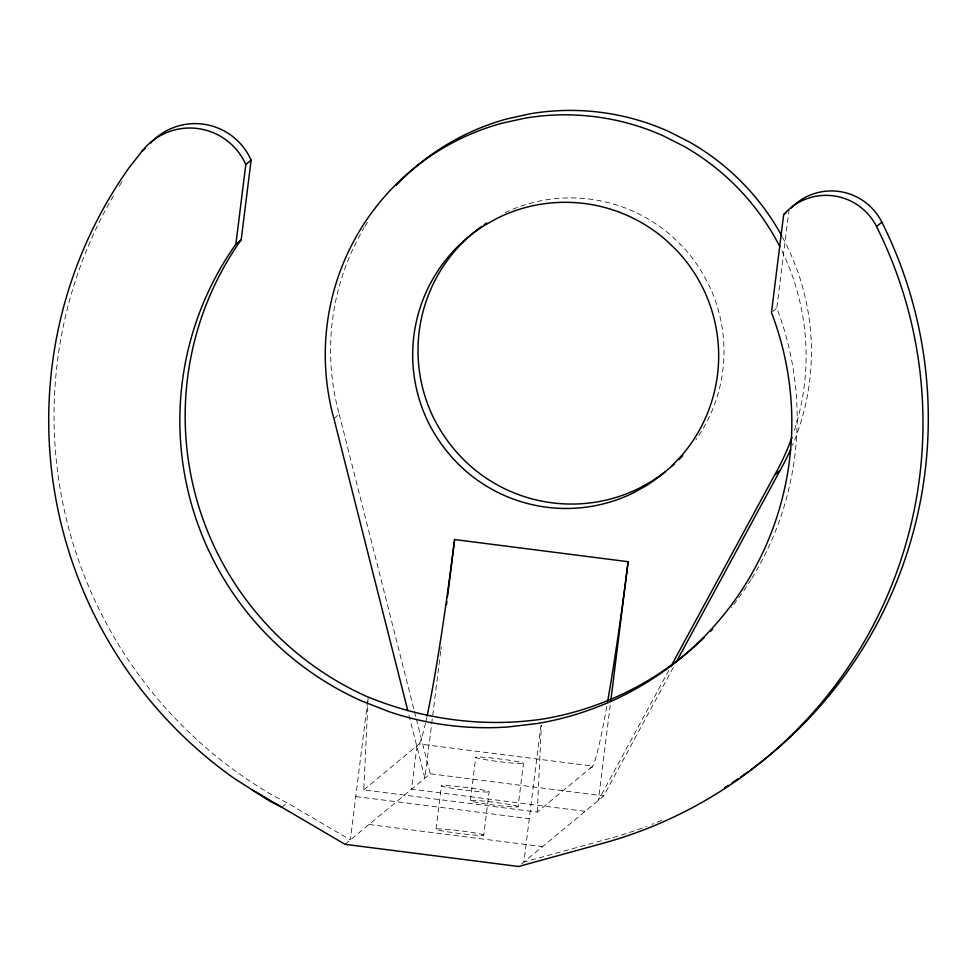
<?xml version="1.0" encoding="UTF-8"?>
<svg xmlns="http://www.w3.org/2000/svg" width="977" height="977" viewBox="0 0 977 977"><rect width="100%" height="100%" fill="white"/><g stroke="black" fill="none" stroke-linecap="round" stroke-linejoin="round"><path stroke-width="0.73" stroke-dasharray="4.88 3.66" d="M363.749 789.917L419.231 743.949L592.734 766.115L537.265 812.07L363.749 789.917L367.877 703.122M367.95 701.596L368.158 697.028L350.364 839.915L287.153 802.825L275.233 796.768A437.94 436.572 50.4 0 1 114.04 194.802M537.265 812.07L541.38 725.276M416.984 745.805L411.573 789.196L585.089 811.362M440.688 651.305L424.885 778.168L408.032 711.574M440.871 649.79L441.25 646.774M436.023 829.094L441.421 785.703M470.352 800.651L475.75 757.26M483.737 835.188A24.083 1.392 7.1 0 0 449.212 829.571A24.083 1.392 7.1 0 0 446.684 831.671A24.083 1.392 7.1 0 0 483.737 835.188L489.135 791.797A24.083 1.392 7.1 0 0 454.623 786.18A24.083 1.392 7.1 0 0 452.082 788.28A24.083 1.392 7.1 0 0 489.135 791.797M518.066 806.746A24.083 1.392 7.1 0 0 483.542 801.116A24.083 1.392 7.1 0 0 481.014 803.216A24.083 1.392 7.1 0 0 518.066 806.746L523.464 763.355A24.083 1.392 7.1 0 0 488.952 757.737A24.083 1.392 7.1 0 0 486.412 759.837A24.083 1.392 7.1 0 0 523.464 763.355M540.928 725.215L523.88 862.08L607.23 839.17A437.94 436.572 50.4 0 0 646.603 826.408M610.246 705.186L598.388 800.334L668.781 670.405M751.875 578.225A306.558 305.606 50.4 0 0 776.788 308.17L788.976 210.299M419.231 743.949L420.562 741.152A198.172 10.698 -82.7 0 0 425.483 723.261M521.742 863.839L603.713 795.925L673.373 667.34M333.89 418.547L339.202 414.138A240.867 240.122 50.4 0 1 364.177 227.69M772.526 311.7L776.788 308.17M281.828 807.234L287.153 802.825M345.04 844.323L430.21 773.76L603.713 795.925M590.487 767.971L592.05 767.543L594.077 763.306A198.172 10.698 -82.7 0 0 606.973 705.296M355.775 796.524L529.278 818.689M368.988 824.478L542.504 846.644M339.202 414.138L414.101 710.12M414.48 711.598L415.97 717.521M416.349 718.999L430.21 773.76M364.934 226.42A240.867 240.122 50.4 0 1 368.036 221.4M782.479 237.191A240.867 240.122 50.4 0 1 792.445 445.353M505.072 212.632A153.279 152.803 50.4 0 1 671.077 235.481L681.934 245.899A153.279 152.803 50.4 0 1 695.978 439.662M426.766 717.509A198.172 10.698 -82.7 0 1 425.85 721.637M781.869 250.796A240.867 240.122 50.4 0 1 793.874 431.822M661.698 820.387A437.94 436.572 50.4 0 1 652.111 824.283M119.377 185.935A437.94 436.572 50.4 0 1 122.528 180.928M751.081 579.495A306.558 305.606 50.4 0 1 731.236 607.718"/><path stroke-width="1.47" d="M785.789 212.937L783.652 214.708L771.464 312.579A306.558 305.606 50.4 0 1 537.777 723.432L507.979 726.973A306.558 305.606 50.4 0 1 389.493 711.842L361.49 700.912A306.558 305.606 50.4 0 1 235.884 244.177L245.801 164.563L251.113 160.143A61.099 60.916 50.4 0 0 150.189 143.46M704.051 637.712A306.558 305.606 50.4 0 1 543.102 719.023L541.673 719.194C483.175 727.706 422.785 719.341 368.158 697.028L366.815 696.503A306.558 305.606 50.4 0 1 241.197 239.768L251.113 160.143M446.513 604.482L446.892 601.466M447.454 596.935L454.598 539.548L628.113 561.702L610.808 700.656M670.955 666.387L774.724 474.859A240.867 240.122 50.4 0 0 791.944 437.403M676.279 661.979L780.049 470.45A240.867 240.122 50.4 0 0 790.674 449.408M145.158 148.651L141.97 151.301L128.756 168.154A437.94 436.572 50.4 0 0 233.698 778.058L269.908 801.177L281.828 807.234M671.04 466.713L681.409 455.868A153.279 152.803 50.4 0 0 676.609 250.307L665.752 239.902A153.279 152.803 50.4 0 0 497.061 218.347L483.981 225.699A153.279 152.803 50.4 0 0 428.94 423.627C438.062 441.519 450.544 457.59 465.602 470.877A153.279 152.803 50.4 0 0 634.305 492.42L647.372 485.068L659.658 476.471L674.081 464.246M678.966 459.569L682.715 455.661M235.884 244.177L241.197 239.768M251.81 789.624L345.04 844.323L518.555 866.489L601.917 843.578A437.94 436.572 50.4 0 0 876.54 226.566L881.865 222.158A56.385 56.214 50.4 0 0 790.747 208.345M774.724 474.859L780.049 470.45M664.983 472.062L652.697 480.66L639.617 488.012A153.279 152.803 50.4 0 1 470.926 466.456C455.868 453.181 443.387 437.11 434.252 419.218A153.279 152.803 50.4 0 1 481.832 226.31M407.653 710.096L333.89 418.547A240.867 240.122 50.4 0 1 501.836 123.261L524.869 118.193A240.867 240.122 50.4 0 1 663.371 135.876L684.437 146.587A240.867 240.122 50.4 0 1 779.902 246.827M396.064 185.422A240.867 240.122 50.4 0 1 507.161 118.852L530.193 113.784A240.867 240.122 50.4 0 1 668.695 131.468L689.762 142.178A240.867 240.122 50.4 0 1 781.771 235.884M484.287 224.588A153.279 152.803 50.4 0 1 486.79 222.915M628.113 561.702A198.172 10.698 -82.7 0 1 607.743 700.912M454.598 539.548A198.172 10.698 -82.7 0 1 427.083 716.056M141.97 151.301A61.099 60.916 50.4 0 1 245.801 164.563M783.652 214.708A56.385 56.214 50.4 0 1 876.54 226.566M712.514 629.2A306.558 305.606 50.4 0 1 710.426 631.362M881.865 222.158A437.94 436.572 50.4 0 1 750.238 770.218M747.857 771.952A437.94 436.572 50.4 0 1 740.603 777.081M738.172 778.754A437.94 436.572 50.4 0 1 732.029 782.87M728.317 785.288A437.94 436.572 50.4 0 1 724.58 787.657"/></g></svg>
